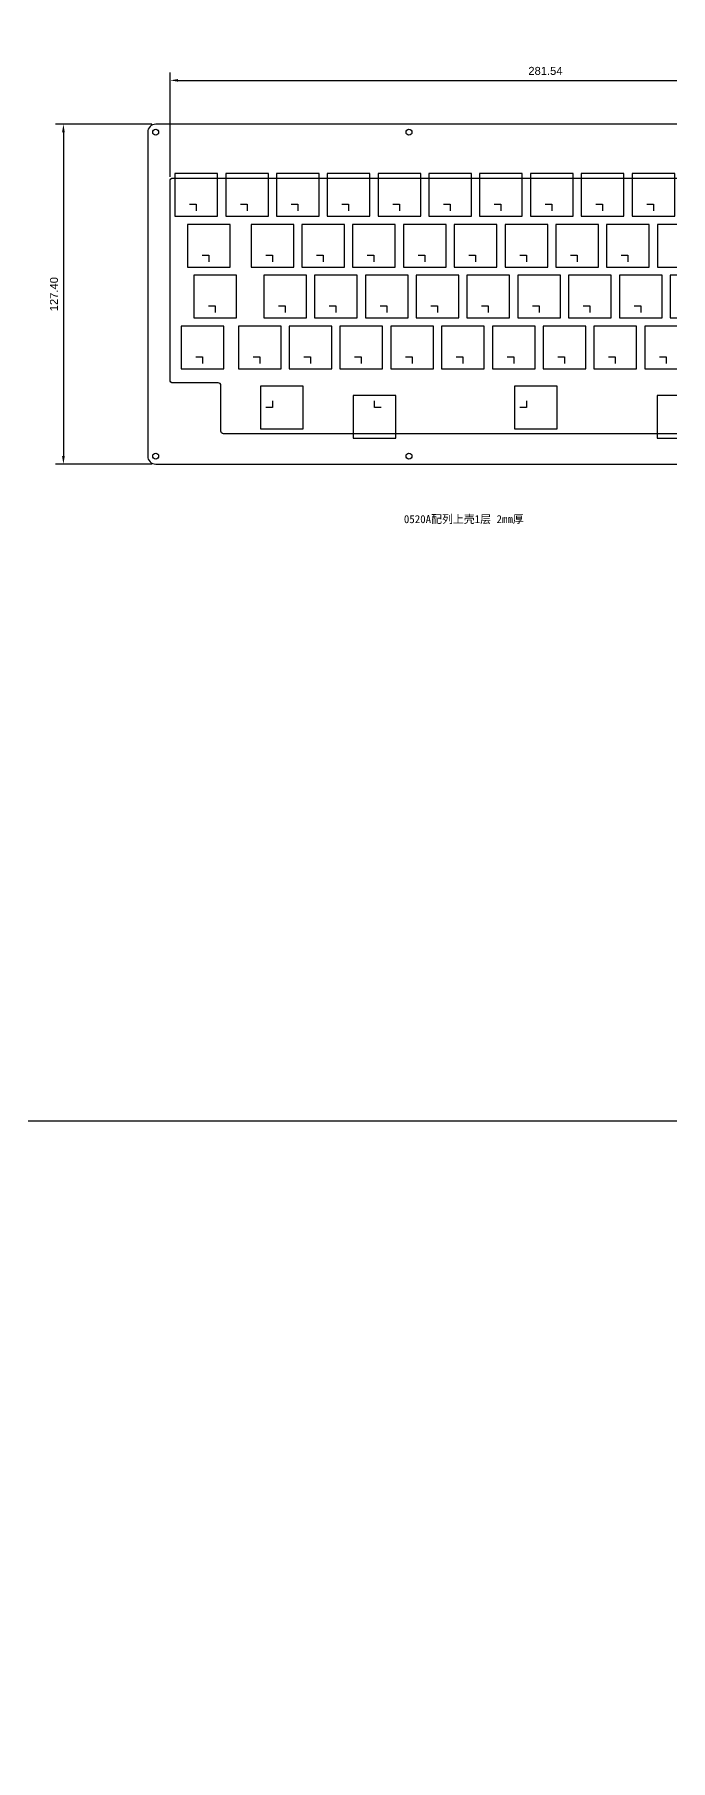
# Model space of a CAD drawing. Header units: millimetres. Extents: x -7565 to 5748, y -10126 to 3805.
# Drawn here: x -4769 to -4530, y -2570 to -1923 of the extents above; entities that cross this region are included whole.
import ezdxf

# ---------------------------------------------------------------- set-up
doc = ezdxf.new("R2010")
doc.units = ezdxf.units.MM
doc.layers.get('Defpoints').update_dxf_attribs({"color": 3})
doc.layers.add('View Port', color=1, linetype='Continuous', plot=False)
doc.styles.add('Notes', font='arial.ttf', dxfattribs={"height": 3})
doc.styles.get("Standard").update_dxf_attribs({"font": 'arial.ttf'})
doc.dimstyles.new('Civil-Metric', dxfattribs={"dimtxt": 3, "dimasz": 3, "dimexe": 3, "dimexo": 1.5, "dimgap": 2, "dimtad": 1, "dimzin": 3, "dimdsep": 46, "dimtxsty": 'Standard', "dimcen": 3, "dimazin": 2, "dimtfac": 1, "dimtofl": 0, "dimtmove": 0, "dimatfit": 3, "dimfxl": 1, "dimfrac": 1, "dimtolj": 1, "dimtzin": 0, "dimarcsym": 0})
doc.dimstyles.new('ISO-25', dxfattribs={"dimtxt": 2.5, "dimasz": 2.5, "dimexe": 1.25, "dimexo": 0.625, "dimtad": 1, "dimtxsty": 'Standard', "dimcen": 2.5, "dimadec": 0, "dimazin": 0, "dimtfac": 1, "dimtmove": 0, "dimatfit": 3, "dimfxl": 1, "dimarcsym": 0})

# ---------------------------------------------------------------- blocks, each defined once
blk = doc.blocks.new('*D65')
at = {"layer": 'Defpoints', "color": 0, "lineweight": -2, "transparency": 16777216}
for p, q in [((-4724.83, -1956.83), (-4760.93, -1956.83)), ((-4757.93, -1959.83), (-4757.93, -2081.23)), ((-4724.83, -2084.23), (-4760.93, -2084.23))]:
    blk.add_line(p, q, dxfattribs=at)
at = {"layer": 'Defpoints', "color": 0, "transparency": 16777216}
for p in [(-4723.33, -1956.83), (-4757.93, -2084.23), (-4723.33, -2084.23)]:
    blk.add_point(p, dxfattribs=at)
for points in [[(-4758.43, -1959.83), (-4757.43, -1959.83), (-4757.93, -1956.83)], [(-4758.43, -2081.23), (-4757.43, -2081.23), (-4757.93, -2084.23)]]:
    blk.add_solid(points, dxfattribs=at)
at = {"layer": 'Defpoints', "color": 0, "transparency": 16777216, "insert": (-4761.46, -2020.53), "char_height": 3, "attachment_point": 5, "rotation": 90}
blk.add_mtext('\\A1;127.40', dxfattribs=at)
blk = doc.blocks.new('*D68')
at = {"layer": 'Defpoints', "color": 0, "lineweight": -2, "transparency": 16777216}
for p, q in [((-4000.83, -1750.83), (-4018.52, -1750.83)), ((-4015.52, -1753.83), (-4015.52, -1887.23)), ((-4000.83, -1890.23), (-4018.52, -1890.23)), ((-6875.7, -3207.1), (-6875.7, -3164.89)), ((-6873.2, -3166.14), (-6571.1, -3166.14)), ((-6568.6, -3207.1), (-6568.6, -3164.89))]:
    blk.add_line(p, q, dxfattribs=at)
at = {"layer": 'Defpoints', "color": 0, "transparency": 16777216}
for p in [(-3999.33, -1750.83), (-4015.52, -1890.23), (-3999.33, -1890.23), (-6568.6, -3166.14), (-6875.7, -3207.72), (-6568.6, -3207.72)]:
    blk.add_point(p, dxfattribs=at)
for points in [[(-4016.02, -1753.83), (-4015.02, -1753.83), (-4015.52, -1750.83)], [(-4016.02, -1887.23), (-4015.02, -1887.23), (-4015.52, -1890.23)], [(-6873.2, -3165.72), (-6873.2, -3166.55), (-6875.7, -3166.14)], [(-6571.1, -3165.72), (-6571.1, -3166.55), (-6568.6, -3166.14)]]:
    blk.add_solid(points, dxfattribs=at)
at = {"layer": 'Defpoints', "color": 0, "transparency": 16777216, "insert": (-4019.05, -1820.53), "char_height": 3, "attachment_point": 5, "rotation": 90}
blk.add_mtext('\\A1;139.40', dxfattribs=at)
at = {"layer": 'Defpoints', "color": 0, "transparency": 16777216, "insert": (-6722.15, -3164.01), "char_height": 2.5, "attachment_point": 5}
blk.add_mtext('307,1', dxfattribs=at)
blk = doc.blocks.new('*D69')
at = {"layer": 'Defpoints', "color": 0, "lineweight": -2, "transparency": 16777216}
for p, q in [((-4000.83, -1950.83), (-4019.61, -1950.83)), ((-4016.61, -1953.83), (-4016.61, -2087.23)), ((-4000.83, -2090.23), (-4019.61, -2090.23)), ((-6278.6, -3207.1), (-6278.6, -3164.89)), ((-6276.1, -3166.14), (-5978.76, -3166.14)), ((-5976.26, -3207.1), (-5976.26, -3164.89))]:
    blk.add_line(p, q, dxfattribs=at)
at = {"layer": 'Defpoints', "color": 0, "transparency": 16777216}
for p in [(-3999.33, -1950.83), (-4016.61, -2090.23), (-3999.33, -2090.23), (-5976.26, -3166.14), (-6278.6, -3207.72), (-5976.26, -3207.72)]:
    blk.add_point(p, dxfattribs=at)
for points in [[(-4017.11, -1953.83), (-4016.11, -1953.83), (-4016.61, -1950.83)], [(-4017.11, -2087.23), (-4016.11, -2087.23), (-4016.61, -2090.23)], [(-6276.1, -3165.72), (-6276.1, -3166.55), (-6278.6, -3166.14)], [(-5978.76, -3165.72), (-5978.76, -3166.55), (-5976.26, -3166.14)]]:
    blk.add_solid(points, dxfattribs=at)
at = {"layer": 'Defpoints', "color": 0, "transparency": 16777216, "insert": (-4020.14, -2020.53), "char_height": 3, "attachment_point": 5, "rotation": 90}
blk.add_mtext('\\A1;139.40', dxfattribs=at)
at = {"layer": 'Defpoints', "color": 0, "transparency": 16777216, "insert": (-6127.43, -3164.01), "char_height": 2.5, "attachment_point": 5}
blk.add_mtext('302,34', dxfattribs=at)
blk = doc.blocks.new('*D70')
at = {"layer": 'Defpoints', "color": 0, "lineweight": -2, "transparency": 16777216}
for p, q in [((-3638.83, -1947.83), (-3660.71, -1947.83)), ((-3657.71, -1950.83), (-3657.71, -2090.23)), ((-3638.83, -2093.23), (-3660.71, -2093.23)), ((-6875.7, -3737.6), (-6875.7, -3695.39)), ((-6873.2, -3696.64), (-6571.1, -3696.64)), ((-6568.6, -3737.6), (-6568.6, -3695.39))]:
    blk.add_line(p, q, dxfattribs=at)
at = {"layer": 'Defpoints', "color": 0, "transparency": 16777216}
for p in [(-3637.33, -1947.83), (-3657.71, -2093.23), (-3637.33, -2093.23), (-6568.6, -3696.64), (-6875.7, -3738.22), (-6568.6, -3738.22)]:
    blk.add_point(p, dxfattribs=at)
for points in [[(-3658.21, -1950.83), (-3657.21, -1950.83), (-3657.71, -1947.83)], [(-3658.21, -2090.23), (-3657.21, -2090.23), (-3657.71, -2093.23)], [(-6873.2, -3696.22), (-6873.2, -3697.05), (-6875.7, -3696.64)], [(-6571.1, -3696.22), (-6571.1, -3697.05), (-6568.6, -3696.64)]]:
    blk.add_solid(points, dxfattribs=at)
at = {"layer": 'Defpoints', "color": 0, "transparency": 16777216, "insert": (-3661.24, -2020.53), "char_height": 3, "attachment_point": 5, "rotation": 90}
blk.add_mtext('\\A1;145.40', dxfattribs=at)
at = {"layer": 'Defpoints', "color": 0, "transparency": 16777216, "insert": (-6722.15, -3694.51), "char_height": 2.5, "attachment_point": 5}
blk.add_mtext('307,1', dxfattribs=at)
blk = doc.blocks.new('*D71')
at = {"layer": 'Defpoints', "color": 0, "lineweight": -2, "transparency": 16777216}
for p, q in [((-3638.83, -1747.83), (-3665.27, -1747.83)), ((-3662.27, -1750.83), (-3662.27, -1890.23)), ((-3638.83, -1893.23), (-3665.27, -1893.23)), ((-6278.6, -3737.6), (-6278.6, -3695.39)), ((-6276.1, -3696.64), (-5978.76, -3696.64)), ((-5976.26, -3737.6), (-5976.26, -3695.39))]:
    blk.add_line(p, q, dxfattribs=at)
at = {"layer": 'Defpoints', "color": 0, "transparency": 16777216}
for p in [(-3637.33, -1747.83), (-3662.27, -1893.23), (-3637.33, -1893.23), (-5976.26, -3696.64), (-6278.6, -3738.22), (-5976.26, -3738.22)]:
    blk.add_point(p, dxfattribs=at)
for points in [[(-3662.77, -1750.83), (-3661.77, -1750.83), (-3662.27, -1747.83)], [(-3662.77, -1890.23), (-3661.77, -1890.23), (-3662.27, -1893.23)], [(-6276.1, -3696.22), (-6276.1, -3697.05), (-6278.6, -3696.64)], [(-5978.76, -3696.22), (-5978.76, -3697.05), (-5976.26, -3696.64)]]:
    blk.add_solid(points, dxfattribs=at)
at = {"layer": 'Defpoints', "color": 0, "transparency": 16777216, "insert": (-3665.8, -1820.53), "char_height": 3, "attachment_point": 5, "rotation": 90}
blk.add_mtext('\\A1;145.40', dxfattribs=at)
at = {"layer": 'Defpoints', "color": 0, "transparency": 16777216, "insert": (-6127.43, -3694.51), "char_height": 2.5, "attachment_point": 5}
blk.add_mtext('302,34', dxfattribs=at)
blk = doc.blocks.new('*D81')
at = {"layer": 'Defpoints', "color": 0, "lineweight": -2, "transparency": 16777216}
for p, q in [((-4717.93, -1976.53), (-4717.93, -1937.39)), ((-4714.93, -1940.39), (-4439.4, -1940.39)), ((-4436.4, -1976.53), (-4436.4, -1937.39))]:
    blk.add_line(p, q, dxfattribs=at)
at = {"layer": 'Defpoints', "color": 0, "transparency": 16777216}
for p in [(-4436.4, -1940.39), (-4717.93, -1978.03), (-4436.4, -1978.03)]:
    blk.add_point(p, dxfattribs=at)
for points in [[(-4714.93, -1939.89), (-4714.93, -1940.89), (-4717.93, -1940.39)], [(-4439.4, -1939.89), (-4439.4, -1940.89), (-4436.4, -1940.39)]]:
    blk.add_solid(points, dxfattribs=at)
at = {"layer": 'Defpoints', "color": 0, "transparency": 16777216, "insert": (-4577.16, -1936.86), "char_height": 3, "attachment_point": 5}
blk.add_mtext('\\A1;281.54', dxfattribs=at)

msp = doc.modelspace()

# ---------------------------------------------------------------- linework, layer by layer
msp.add_lwpolyline([(-5037.987, -1439.21), (-2070.065, -1439.21), (-2070.065, -2330.573), (-5037.987, -2330.573)], close=True)
for points in [[(-4427.996, -2081.231), (-4427.996, -1959.831, 0.4142136), (-4430.996, -1956.831), (-4723.334, -1956.831, 0.4142136), (-4726.334, -1959.831), (-4726.334, -2081.231, 0.4142136), (-4723.334, -2084.231), (-4430.996, -2084.231, 0.4142136)], [(-4436.396, -1978.031), (-4436.396, -2052.781, -0.4142136), (-4437.396, -2053.781), (-4449.684, -2053.781, 0.4142136), (-4450.684, -2054.781), (-4450.684, -2071.831, -0.4142136), (-4451.684, -2072.831), (-4697.884, -2072.831, -0.4142136), (-4698.884, -2071.831), (-4698.884, -2054.781, 0.4142136), (-4699.884, -2053.781), (-4716.934, -2053.781, -0.4142136), (-4717.934, -2052.781), (-4717.934, -1978.031, -0.4142136), (-4716.934, -1977.031), (-4437.396, -1977.031, -0.4142136)]]:
    msp.add_lwpolyline(points, format="xyb", close=True)
for centre in [(-4723.334, -1959.831), (-4628.334, -1959.831), (-4723.334, -2081.231), (-4628.334, -2081.231)]:
    msp.add_circle(centre, 1.1)
at = {"layer": 'View Port'}
for points in [[(-4700.134, -1991.331), (-4700.134, -1975.331), (-4716.134, -1975.331), (-4716.134, -1991.331)], [(-4681.084, -1991.331), (-4681.084, -1975.331), (-4697.084, -1975.331), (-4697.084, -1991.331)], [(-4662.034, -1991.331), (-4662.034, -1975.331), (-4678.034, -1975.331), (-4678.034, -1991.331)], [(-4642.984, -1991.331), (-4642.984, -1975.331), (-4658.984, -1975.331), (-4658.984, -1991.331)], [(-4623.934, -1991.331), (-4623.934, -1975.331), (-4639.934, -1975.331), (-4639.934, -1991.331)], [(-4604.884, -1991.331), (-4604.884, -1975.331), (-4620.884, -1975.331), (-4620.884, -1991.331)], [(-4585.834, -1991.331), (-4585.834, -1975.331), (-4601.834, -1975.331), (-4601.834, -1991.331)], [(-4566.784, -1991.331), (-4566.784, -1975.331), (-4582.784, -1975.331), (-4582.784, -1991.331)], [(-4547.734, -1991.331), (-4547.734, -1975.331), (-4563.734, -1975.331), (-4563.734, -1991.331)], [(-4528.684, -1991.331), (-4528.684, -1975.331), (-4544.684, -1975.331), (-4544.684, -1991.331)], [(-4695.371, -2010.381), (-4695.371, -1994.381), (-4711.371, -1994.381), (-4711.371, -2010.381)], [(-4671.559, -2010.381), (-4671.559, -1994.381), (-4687.559, -1994.381), (-4687.559, -2010.381)], [(-4652.509, -2010.381), (-4652.509, -1994.381), (-4668.509, -1994.381), (-4668.509, -2010.381)], [(-4633.459, -2010.381), (-4633.459, -1994.381), (-4649.459, -1994.381), (-4649.459, -2010.381)], [(-4614.409, -2010.381), (-4614.409, -1994.381), (-4630.409, -1994.381), (-4630.409, -2010.381)], [(-4595.359, -2010.381), (-4595.359, -1994.381), (-4611.359, -1994.381), (-4611.359, -2010.381)], [(-4576.309, -2010.381), (-4576.309, -1994.381), (-4592.309, -1994.381), (-4592.309, -2010.381)], [(-4557.259, -2010.381), (-4557.259, -1994.381), (-4573.259, -1994.381), (-4573.259, -2010.381)], [(-4538.209, -2010.381), (-4538.209, -1994.381), (-4554.209, -1994.381), (-4554.209, -2010.381)], [(-4519.159, -2010.381), (-4519.159, -1994.381), (-4535.159, -1994.381), (-4535.159, -2010.381)], [(-4692.99, -2029.431), (-4692.99, -2013.431), (-4708.99, -2013.431), (-4708.99, -2029.431)], [(-4666.796, -2029.431), (-4666.796, -2013.431), (-4682.796, -2013.431), (-4682.796, -2029.431)], [(-4647.746, -2029.431), (-4647.746, -2013.431), (-4663.746, -2013.431), (-4663.746, -2029.431)], [(-4628.696, -2029.431), (-4628.696, -2013.431), (-4644.696, -2013.431), (-4644.696, -2029.431)], [(-4609.646, -2029.431), (-4609.646, -2013.431), (-4625.646, -2013.431), (-4625.646, -2029.431)], [(-4590.596, -2029.431), (-4590.596, -2013.431), (-4606.596, -2013.431), (-4606.596, -2029.431)], [(-4571.546, -2029.431), (-4571.546, -2013.431), (-4587.546, -2013.431), (-4587.546, -2029.431)], [(-4552.496, -2029.431), (-4552.496, -2013.431), (-4568.496, -2013.431), (-4568.496, -2029.431)], [(-4533.446, -2029.431), (-4533.446, -2013.431), (-4549.446, -2013.431), (-4549.446, -2029.431)], [(-4514.396, -2029.431), (-4514.396, -2013.431), (-4530.396, -2013.431), (-4530.396, -2029.431)], [(-4697.752, -2048.481), (-4697.752, -2032.481), (-4713.752, -2032.481), (-4713.752, -2048.481)], [(-4676.321, -2048.481), (-4676.321, -2032.481), (-4692.321, -2032.481), (-4692.321, -2048.481)], [(-4657.271, -2048.481), (-4657.271, -2032.481), (-4673.271, -2032.481), (-4673.271, -2048.481)], [(-4638.221, -2048.481), (-4638.221, -2032.481), (-4654.221, -2032.481), (-4654.221, -2048.481)], [(-4619.171, -2048.481), (-4619.171, -2032.481), (-4635.171, -2032.481), (-4635.171, -2048.481)], [(-4600.121, -2048.481), (-4600.121, -2032.481), (-4616.121, -2032.481), (-4616.121, -2048.481)], [(-4581.071, -2048.481), (-4581.071, -2032.481), (-4597.071, -2032.481), (-4597.071, -2048.481)], [(-4562.021, -2048.481), (-4562.021, -2032.481), (-4578.021, -2032.481), (-4578.021, -2048.481)], [(-4542.971, -2048.481), (-4542.971, -2032.481), (-4558.971, -2032.481), (-4558.971, -2048.481)], [(-4523.921, -2048.481), (-4523.921, -2032.481), (-4539.921, -2032.481), (-4539.921, -2048.481)], [(-4684.059, -2071.031), (-4668.059, -2071.031), (-4668.059, -2055.031), (-4684.059, -2055.031)], [(-4588.809, -2071.031), (-4572.809, -2071.031), (-4572.809, -2055.031), (-4588.809, -2055.031)], [(-4649.309, -2058.531), (-4649.309, -2074.531), (-4633.309, -2074.531), (-4633.309, -2058.531)], [(-4535.309, -2058.531), (-4535.309, -2074.531), (-4519.309, -2074.531), (-4519.309, -2058.531)]]:
    msp.add_lwpolyline(points, close=True, dxfattribs=at)
for points in [[(-4710.634, -1986.831), (-4708.134, -1986.831), (-4708.134, -1989.331)], [(-4691.584, -1986.831), (-4689.084, -1986.831), (-4689.084, -1989.331)], [(-4672.534, -1986.831), (-4670.034, -1986.831), (-4670.034, -1989.331)], [(-4653.484, -1986.831), (-4650.984, -1986.831), (-4650.984, -1989.331)], [(-4634.434, -1986.831), (-4631.934, -1986.831), (-4631.934, -1989.331)], [(-4615.384, -1986.831), (-4612.884, -1986.831), (-4612.884, -1989.331)], [(-4596.334, -1986.831), (-4593.834, -1986.831), (-4593.834, -1989.331)], [(-4577.284, -1986.831), (-4574.784, -1986.831), (-4574.784, -1989.331)], [(-4558.234, -1986.831), (-4555.734, -1986.831), (-4555.734, -1989.331)], [(-4539.184, -1986.831), (-4536.684, -1986.831), (-4536.684, -1989.331)], [(-4705.871, -2005.881), (-4703.371, -2005.881), (-4703.371, -2008.381)], [(-4682.059, -2005.881), (-4679.559, -2005.881), (-4679.559, -2008.381)], [(-4663.009, -2005.881), (-4660.509, -2005.881), (-4660.509, -2008.381)], [(-4643.959, -2005.881), (-4641.459, -2005.881), (-4641.459, -2008.381)], [(-4624.909, -2005.881), (-4622.409, -2005.881), (-4622.409, -2008.381)], [(-4605.859, -2005.881), (-4603.359, -2005.881), (-4603.359, -2008.381)], [(-4586.809, -2005.881), (-4584.309, -2005.881), (-4584.309, -2008.381)], [(-4567.759, -2005.881), (-4565.259, -2005.881), (-4565.259, -2008.381)], [(-4548.709, -2005.881), (-4546.209, -2005.881), (-4546.209, -2008.381)], [(-4703.49, -2024.931), (-4700.99, -2024.931), (-4700.99, -2027.431)], [(-4677.296, -2024.931), (-4674.796, -2024.931), (-4674.796, -2027.431)], [(-4658.246, -2024.931), (-4655.746, -2024.931), (-4655.746, -2027.431)], [(-4639.196, -2024.931), (-4636.696, -2024.931), (-4636.696, -2027.431)], [(-4620.146, -2024.931), (-4617.646, -2024.931), (-4617.646, -2027.431)], [(-4601.096, -2024.931), (-4598.596, -2024.931), (-4598.596, -2027.431)], [(-4582.046, -2024.931), (-4579.546, -2024.931), (-4579.546, -2027.431)], [(-4562.996, -2024.931), (-4560.496, -2024.931), (-4560.496, -2027.431)], [(-4543.946, -2024.931), (-4541.446, -2024.931), (-4541.446, -2027.431)], [(-4708.252, -2043.981), (-4705.752, -2043.981), (-4705.752, -2046.481)], [(-4686.821, -2043.981), (-4684.321, -2043.981), (-4684.321, -2046.481)], [(-4667.771, -2043.981), (-4665.271, -2043.981), (-4665.271, -2046.481)], [(-4648.721, -2043.981), (-4646.221, -2043.981), (-4646.221, -2046.481)], [(-4629.671, -2043.981), (-4627.171, -2043.981), (-4627.171, -2046.481)], [(-4610.621, -2043.981), (-4608.121, -2043.981), (-4608.121, -2046.481)], [(-4591.571, -2043.981), (-4589.071, -2043.981), (-4589.071, -2046.481)], [(-4572.521, -2043.981), (-4570.021, -2043.981), (-4570.021, -2046.481)], [(-4553.471, -2043.981), (-4550.971, -2043.981), (-4550.971, -2046.481)], [(-4534.421, -2043.981), (-4531.921, -2043.981), (-4531.921, -2046.481)], [(-4679.559, -2060.531), (-4679.559, -2063.031), (-4682.059, -2063.031)], [(-4638.809, -2063.031), (-4641.309, -2063.031), (-4641.309, -2060.531)], [(-4584.309, -2060.531), (-4584.309, -2063.031), (-4586.809, -2063.031)]]:
    msp.add_lwpolyline(points, dxfattribs=at)

# ---------------------------------------------------------------- texts
at = {"insert": (-4630.252, -2103.348), "char_height": 3, "attachment_point": 1, "style": 'Notes'}
msp.add_mtext_dynamic_manual_height_columns('{\\fSimSun|b0|i0|c134|p2;0520A配列上壳1层 2mm厚}', width=148.75752, gutter_width=15, heights=[0], dxfattribs=at)

# ---------------------------------------------------------------- dimensions: what is measured, and where the dimension line sits
at = {"layer": 'Defpoints'}
for base, p1, p2, angle, dimstyle, picture, middle in [((-4015.521, -1890.231), (-3999.334, -1750.831), (-3999.334, -1890.231), 90, 'Civil-Metric', '*D68', (-4019.054, -1820.531)), ((-6568.599, -3166.136), (-6875.699, -3207.721), (-6568.599, -3207.721), 180, 'ISO-25', '*D68', (-6722.149, -3164.009)), ((-3662.269, -1893.231), (-3637.334, -1747.831), (-3637.334, -1893.231), 90, 'Civil-Metric', '*D71', (-3665.801, -1820.531)), ((-5976.262, -3696.636), (-6278.599, -3738.221), (-5976.262, -3738.221), 180, 'ISO-25', '*D71', (-6127.431, -3694.509)), ((-3657.711, -2093.231), (-3637.334, -1947.831), (-3637.334, -2093.231), 90, 'Civil-Metric', '*D70', (-3661.242, -2020.531)), ((-6568.599, -3696.636), (-6875.699, -3738.221), (-6568.599, -3738.221), 180, 'ISO-25', '*D70', (-6722.149, -3694.509)), ((-4016.609, -2090.231), (-3999.334, -1950.831), (-3999.334, -2090.231), 90, 'Civil-Metric', '*D69', (-4020.141, -2020.531)), ((-5976.262, -3166.136), (-6278.599, -3207.721), (-5976.262, -3207.721), 180, 'ISO-25', '*D69', (-6127.431, -3164.009)), ((-4757.926, -2084.231), (-4723.334, -1956.831), (-4723.334, -2084.231), 90, 'Civil-Metric', '*D65', (-4761.458, -2020.531))]:
    dim = msp.add_linear_dim(base=base, p1=p1, p2=p2, angle=angle, dimstyle=dimstyle, dxfattribs=at)
    dim.commit()
    dim.dimension.update_dxf_attribs({"geometry": picture, "text_midpoint": middle})
dim = msp.add_linear_dim(base=(-4436.396, -1940.387), p1=(-4717.934, -1978.031), p2=(-4436.396, -1978.031), dimstyle='Civil-Metric', dxfattribs=at)
dim.commit()
dim.dimension.update_dxf_attribs({"geometry": '*D81', "text_midpoint": (-4577.165, -1936.855)})

doc.saveas('drawing.dxf')
